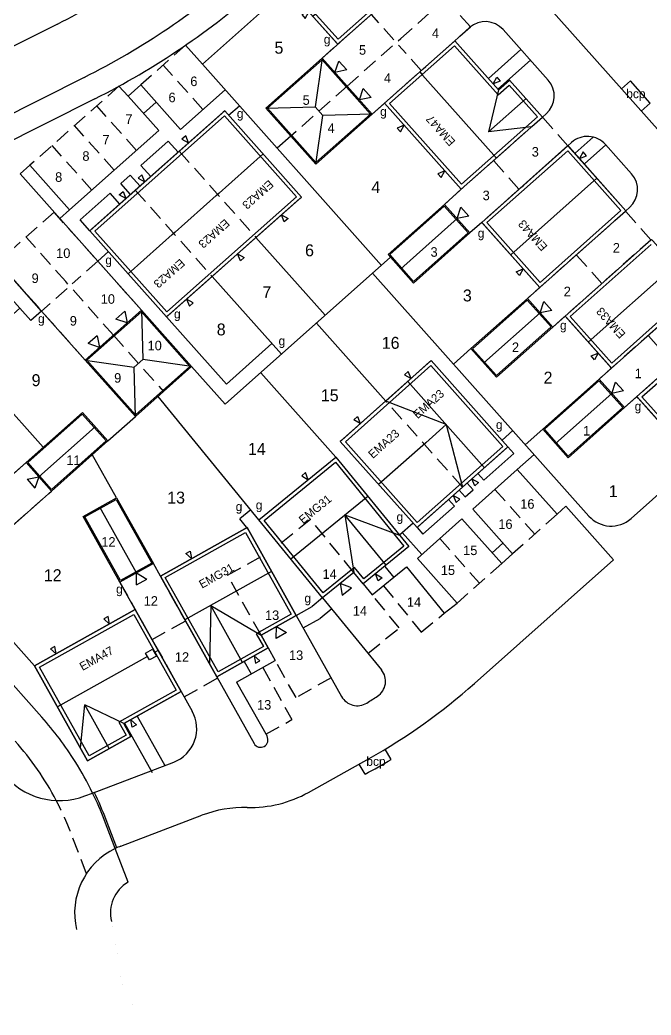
# Model space of a CAD drawing. Header units: millimetres. Extents: x 417385519 to 419804394, y 187233028 to 187812599.
# Drawn here: x 419669468 to 419722311, y 187533276 to 187616652 of the extents above; entities that cross this region are included whole.
import ezdxf
from ezdxf.enums import TextEntityAlignment as Align

# ---------------------------------------------------------------- set-up
doc = ezdxf.new("R2010")
doc.units = ezdxf.units.MM
doc.header["$LTSCALE"] = 100
doc.linetypes.add('DASHED', pattern=[19.05, 12.7, -6.35])
for name, color, linetype in [('0 Porch Detail', 7, 'Continuous'), ('CB-E-CHANNEL', 3, 'Continuous'), ('CB-E-FOOTPATH', 1, 'Continuous'), ('CB-H-CHIMNEY', 1, 'Continuous'), ('CB-H-DOORFRONT', 1, 'Continuous'), ('CB-H-DOORREAR', 4, 'Continuous'), ('CB-H-EXTWALL', 3, 'Continuous'), ('CB-H-EXTWALL2', 7, 'Continuous'), ('CB-H-GARAGE-DOOR', 4, 'Continuous'), ('CB-H-PARTY CENTRE', 1, 'DASHED'), ('CB-H-ROOF', 1, 'Continuous'), ('CB-P-DRIVE', 7, 'Continuous'), ('CB-P-FENCE', 2, 'Continuous'), ('CB-P-FOOTPATH', 1, 'Continuous'), ('CB-P-GATES', 6, 'Continuous'), ('CB-P-HOUSE-REF', 7, 'Continuous'), ('CB-P-PARKING', 1, 'DASHED'), ('CB-P-PARKING-NO', 1, 'Continuous'), ('CB-P-PLOT-NO', 4, 'Continuous'), ('H-House-Outline', 7, 'Continuous')]:
    doc.layers.add(name, color=color, linetype=linetype)
doc.styles.add('CB-P-HOUSE-REF', font='')
doc.styles.add('Cooper Baillie', font='')
doc.styles.get('CB-P-HOUSE-REF').set_extended_font_data('Gill Sans')
doc.styles.get('Cooper Baillie').set_extended_font_data('Gill Sans')

# ---------------------------------------------------------------- blocks, each defined once
blk = doc.blocks.new('*U257')
at = {"layer": 'CB-H-EXTWALL2'}
for p, q in [((0, 7817), (3204, 7817)), ((0, 1500), (0, 7817)), ((3204, 7817), (3204, 1500)), ((3204, 1500), (0, 1500))]:
    blk.add_line(p, q, dxfattribs=at)
at = {"layer": 'CB-H-GARAGE-DOOR'}
for p, q in [((1102, 634), (1602, 1500)), ((1602, 1500), (2102, 634)), ((1102, 634), (2102, 634))]:
    blk.add_line(p, q, dxfattribs=at)
at = {"layer": 'CB-H-ROOF'}
blk.add_line((1602, 1500), (1602, 7817), dxfattribs=at)
at = {"layer": 'CB-P-PARKING'}
for p, q in [((0, 1500), (0, -4500)), ((3204, -4500), (3204, 1500)), ((0, -4000), (3204, -4000)), ((0, -4500), (0, -9500)), ((3204, -4500), (3204, -9500)), ((0, -9500), (3204, -9500))]:
    blk.add_line(p, q, dxfattribs=at)
blk = doc.blocks.new('*U265')
at = {"layer": 'CB-H-EXTWALL2'}
for p, q in [((0, 7817), (6290, 7817)), ((0, 1500), (0, 7817)), ((6290, 7817), (6290, 1500)), ((6290, 1500), (0, 1500))]:
    blk.add_line(p, q, dxfattribs=at)
at = {"layer": 'CB-H-GARAGE-DOOR'}
for p, q in [((1102, 634), (1602, 1500)), ((1602, 1500), (2102, 634)), ((4188, 634), (4688, 1500)), ((4688, 1500), (5187, 634)), ((1102, 634), (2102, 634)), ((4188, 634), (5187, 634))]:
    blk.add_line(p, q, dxfattribs=at)
at = {"layer": 'CB-H-ROOF'}
for p, q in [((0, 7817), (2650, 4658)), ((6290, 7817), (3640, 4658)), ((0, 1500), (2650, 4658)), ((2650, 4658), (3640, 4658)), ((6290, 1500), (3640, 4658))]:
    blk.add_line(p, q, dxfattribs=at)
at = {"layer": 'CB-P-PARKING'}
for p, q in [((3145, 1500), (3145, 7817)), ((0, 1500), (0, -4500)), ((3145, 1500), (3145, -4500)), ((6290, 1500), (6290, -4500)), ((0, -4000), (2852, -4000)), ((3438, -4000), (6290, -4000)), ((0, -4500), (0, -9500)), ((3145, -4500), (3145, -9500)), ((6290, -4500), (6290, -9500)), ((0, -9500), (6290, -9500))]:
    blk.add_line(p, q, dxfattribs=at)
blk = doc.blocks.new('*U195')
at = {"layer": 'CB-H-DOORFRONT', "flags": 128}
blk.add_lwpolyline([(1437, -600), (1021, -600), (1229, 0)], close=True, dxfattribs=at)
at = {"layer": 'CB-H-DOORREAR', "flags": 128}
blk.add_lwpolyline([(3235, 10265), (2820, 10265), (3027, 9665)], close=True, dxfattribs=at)
at = {"layer": 'CB-H-EXTWALL'}
for p, q in [((5095, 9665), (176, 9665)), ((5095, 0), (176, 0))]:
    blk.add_line(p, q, dxfattribs=at)
blk.add_lwpolyline([(5095, 9665), (5271, 9665), (5271, 0), (5095, 0)], dxfattribs=at)
at = {"layer": 'CB-H-PARTY CENTRE'}
blk.add_line((176, 0), (176, 9665), dxfattribs=at)
at = {"layer": 'CB-H-ROOF'}
blk.add_line((0, 4832), (5271, 4832), dxfattribs=at)
at = {"layer": 'CB-P-HOUSE-REF', "style": 'CB-P-HOUSE-REF'}
blk.add_attdef('EMA23', text='', height=700, dxfattribs=at).set_placement((2685, 7098), align=Align.MIDDLE_CENTER)
blk = doc.blocks.new('*U217')
at = {"layer": 'CB-H-DOORFRONT', "flags": 128}
blk.add_lwpolyline([(1437, -600), (1021, -600), (1229, 0)], close=True, dxfattribs=at)
at = {"layer": 'CB-H-DOORREAR', "flags": 128}
blk.add_lwpolyline([(3235, 10265), (2820, 10265), (3027, 9665)], close=True, dxfattribs=at)
at = {"layer": 'CB-H-EXTWALL'}
for p, q in [((5095, 9665), (176, 9665)), ((5095, 0), (176, 0))]:
    blk.add_line(p, q, dxfattribs=at)
blk.add_lwpolyline([(5095, 9665), (5271, 9665), (5271, 0), (5095, 0)], dxfattribs=at)
at = {"layer": 'CB-H-PARTY CENTRE'}
blk.add_line((176, 0), (176, 9665), dxfattribs=at)
at = {"layer": 'CB-H-ROOF'}
blk.add_line((2636, 9665), (2636, 0), dxfattribs=at)
at = {"layer": 'CB-P-HOUSE-REF', "style": 'CB-P-HOUSE-REF'}
blk.add_attdef('EMA23', text='', height=700, dxfattribs=at).set_placement((2685, 7098), align=Align.MIDDLE_CENTER)
blk = doc.blocks.new('*U201')
at = {"layer": 'CB-H-DOORFRONT', "flags": 128}
blk.add_lwpolyline([(4922, -1837), (4506, -1837), (4714, -1237)], close=True, dxfattribs=at)
at = {"layer": 'CB-H-DOORREAR', "flags": 128}
blk.add_lwpolyline([(5534, 9028), (5118, 9028), (5326, 8428)], close=True, dxfattribs=at)
at = {"layer": 'CB-H-EXTWALL'}
blk.add_lwpolyline([(0, 0), (0, 8428), (8315, 8428), (8315, -1237), (3375, -1237), (3375, 0)], close=True, dxfattribs=at)
at = {"layer": 'CB-H-GARAGE-DOOR'}
blk.add_lwpolyline([(1901, 0), (1401, -866), (2401, -866), (1901, 0)], dxfattribs=at)
at = {"layer": 'CB-H-PARTY CENTRE'}
blk.add_lwpolyline([(3375, 0), (3375, 5738), (0, 5738)], dxfattribs=at)
at = {"layer": 'CB-H-ROOF'}
for p, q in [((0, 4214), (8315, 4214)), ((5845, 4214), (3375, 0)), ((5845, -1237), (5845, 4214)), ((5845, 4214), (8315, 0))]:
    blk.add_line(p, q, dxfattribs=at)
at = {"layer": 'CB-P-HOUSE-REF', "style": 'CB-P-HOUSE-REF'}
blk.add_attdef('EMG31', text='', height=700, dxfattribs=at).set_placement((4207, 6153), align=Align.MIDDLE_CENTER)
blk = doc.blocks.new('*U240')
at = {"layer": '0 Porch Detail'}
for points in [[(8248, 5689), (8248, 5989), (7948, 5989), (7948, 5689)], [(8248, 3676), (8248, 3976), (7948, 3976), (7948, 3676)]]:
    blk.add_lwpolyline(points, close=True, dxfattribs=at)
at = {"layer": 'CB-H-DOORFRONT', "flags": 128}
blk.add_lwpolyline([(7903, 5262), (7903, 4847), (7303, 5055)], close=True, dxfattribs=at)
at = {"layer": 'CB-H-DOORREAR', "flags": 128}
blk.add_lwpolyline([(5264, 10265), (4848, 10265), (5056, 9665)], close=True, dxfattribs=at)
at = {"layer": 'CB-H-EXTWALL'}
for points in [[(176, 9665), (0, 9665), (0, 0), (176, 0)], [(176, 0), (7303, 0), (7303, 9665), (176, 9665)]]:
    blk.add_lwpolyline(points, dxfattribs=at)
at = {"layer": 'CB-H-ROOF'}
for p, q in [((3652, 9665), (3652, 1018)), ((6187, 7808, 0), (7303, 9273)), ((7303, 6342), (6187, 7808, 0)), ((6187, 7808, 0), (7303, 7808)), ((3652, 1018), (3652, 352)), ((3652, 352), (3652, 0))]:
    blk.add_line(p, q, dxfattribs=at)
at = {"layer": 'CB-P-HOUSE-REF', "style": 'CB-P-HOUSE-REF'}
blk.add_attdef('EMT41', text='', height=700, dxfattribs=at).set_placement((5452, 4884), align=Align.MIDDLE_CENTER)
blk = doc.blocks.new('*U205')
at = {"layer": 'CB-H-CHIMNEY'}
blk.add_lwpolyline([(8648, 5503), (9312, 5503), (9312, 4838), (8648, 4838)], close=True, dxfattribs=at)
at = {"layer": 'CB-H-DOORFRONT', "flags": 128}
blk.add_lwpolyline([(5031, 638), (4615, 638), (4823, 1238)], close=True, dxfattribs=at)
at = {"layer": 'CB-H-DOORREAR', "flags": 128}
for points in [[(2278, 9703), (1862, 9703), (2070, 9103)], [(7401, 9703), (6986, 9703), (7193, 9103)]]:
    blk.add_lwpolyline(points, close=True, dxfattribs=at)
at = {"layer": 'CB-H-EXTWALL'}
blk.add_lwpolyline([(9665, 1238), (9665, 9103), (0, 9103), (0, 0), (4153, 0), (4153, 1238)], close=True, dxfattribs=at)
at = {"layer": 'CB-H-ROOF'}
for p, q in [((8648, 5170), (0, 5170)), ((9665, 5170), (9312, 5170)), ((0, 1238), (2076, 4204)), ((2076, 0), (2076, 4204)), ((4153, 1238), (2076, 4204))]:
    blk.add_line(p, q, dxfattribs=at)
at = {"layer": 'CB-P-HOUSE-REF', "style": 'CB-P-HOUSE-REF'}
blk.add_attdef('EMA47', text='', height=700, dxfattribs=at).set_placement((4831, 7120), align=Align.MIDDLE_CENTER)
blk = doc.blocks.new('*U200')
at = {"layer": 'CB-H-DOORFRONT', "flags": 128}
blk.add_lwpolyline([(1431, -600), (1015, -600), (1223, 0)], close=True, dxfattribs=at)
at = {"layer": 'CB-H-DOORREAR', "flags": 128}
blk.add_lwpolyline([(4359, 10265), (3943, 10265), (4151, 9665)], close=True, dxfattribs=at)
at = {"layer": 'CB-H-EXTWALL'}
for points in [[(176, 9665), (0, 9665), (0, 0), (176, 0)], [(5658, 9665), (176, 9665)], [(5658, 0), (5834, 0), (5834, 9665), (5658, 9665)], [(176, 0), (5658, 0)]]:
    blk.add_lwpolyline(points, dxfattribs=at)
at = {"layer": 'CB-H-ROOF'}
blk.add_line((2917, 9665), (2917, 0), dxfattribs=at)
at = {"layer": 'CB-P-HOUSE-REF', "style": 'CB-P-HOUSE-REF'}
blk.add_attdef('EMA33', text='', height=700, dxfattribs=at).set_placement((2972, 7192), align=Align.MIDDLE_CENTER)
blk = doc.blocks.new('*U203')
at = {"layer": 'CB-H-DOORFRONT', "flags": 128}
blk.add_lwpolyline([(5031, 638), (4615, 638), (4823, 1238)], close=True, dxfattribs=at)
at = {"layer": 'CB-H-DOORREAR', "flags": 128}
for points in [[(2278, 9703), (1862, 9703), (2070, 9103)], [(7401, 9703), (6986, 9703), (7193, 9103)]]:
    blk.add_lwpolyline(points, close=True, dxfattribs=at)
at = {"layer": 'CB-H-EXTWALL'}
blk.add_lwpolyline([(9665, 1238), (9665, 9103), (0, 9103), (0, 0), (4153, 0), (4153, 1238)], close=True, dxfattribs=at)
at = {"layer": 'CB-H-ROOF'}
for p, q in [((8648, 5170), (0, 5170)), ((9312, 5170), (8648, 5170)), ((9665, 5170), (9312, 5170)), ((0, 1238), (2076, 4204)), ((2076, 0), (2076, 4204)), ((4153, 1238), (2076, 4204))]:
    blk.add_line(p, q, dxfattribs=at)
at = {"layer": 'CB-P-HOUSE-REF', "style": 'CB-P-HOUSE-REF'}
blk.add_attdef('EMA47', text='', height=700, dxfattribs=at).set_placement((4831, 7120), align=Align.MIDDLE_CENTER)
blk = doc.blocks.new('*U251')
at = {"layer": '0 Porch Detail'}
for p, q in [((645, 6219, 0), (945, 6219)), ((645, 5919, 0), (945, 5919)), ((645, 4206, 0), (945, 4206)), ((645, 3906, 0), (945, 3906))]:
    blk.add_line(p, q, dxfattribs=at)
for points in [[(645, 5919), (645, 6219)], [(945, 5919), (945, 6219)], [(645, 3906), (645, 4206)], [(945, 3906), (945, 4206)]]:
    blk.add_lwpolyline(points, dxfattribs=at)
at = {"layer": 'CB-H-CHIMNEY'}
blk.add_lwpolyline([(-3478, 1018), (-2812, 1018), (-2812, 352), (-3478, 352)], close=True, dxfattribs=at)
at = {"layer": 'CB-H-DOORFRONT', "flags": 128}
blk.add_lwpolyline([(600, 5044), (600, 4628), (0, 4836)], close=True, dxfattribs=at)
at = {"layer": 'CB-H-DOORREAR', "flags": 128}
blk.add_lwpolyline([(-2431, 10265), (-2847, 10265), (-2639, 9665)], close=True, dxfattribs=at)
at = {"layer": 'CB-H-EXTWALL'}
for points in [[(-6114, 9665), (-6290, 9665), (-6290, 0), (-6114, 0)], [(-6114, 0), (0, 0), (0, 9665), (-6114, 9665)]]:
    blk.add_lwpolyline(points, dxfattribs=at)
at = {"layer": 'CB-H-ROOF'}
for p, q in [((-3145, 9665), (-3145, 1018)), ((-1131, 7595, 0), (0, 8911)), ((0, 6279), (-1131, 7595, 0)), ((0, 7595, 0), (-1131, 7595, 0)), ((-3145, 352), (-3145, 0))]:
    blk.add_line(p, q, dxfattribs=at)
at = {"layer": 'CB-P-HOUSE-REF', "style": 'CB-P-HOUSE-REF'}
blk.add_attdef('EMT31', text='', height=700, dxfattribs=at).set_placement((-1572, 4853), align=Align.MIDDLE_CENTER)
blk = doc.blocks.new('*U202')
at = {"layer": 'CB-H-DOORFRONT', "flags": 128}
blk.add_lwpolyline([(1656, -600), (1241, -600), (1448, 0)], close=True, dxfattribs=at)
at = {"layer": 'CB-H-DOORREAR', "flags": 128}
blk.add_lwpolyline([(5435, 10265), (5019, 10265), (5227, 9665)], close=True, dxfattribs=at)
at = {"layer": 'CB-H-EXTWALL'}
for points in [[(176, 9665), (0, 9665), (0, 0), (176, 0)], [(176, 0), (7303, 0), (7303, 9665), (176, 9665)]]:
    blk.add_lwpolyline(points, dxfattribs=at)
at = {"layer": 'CB-H-ROOF'}
blk.add_line((3652, 9665), (3652, 0), dxfattribs=at)
at = {"layer": 'CB-P-HOUSE-REF', "style": 'CB-P-HOUSE-REF'}
blk.add_attdef('EMA43', text='', height=700, dxfattribs=at).set_placement((3659, 7205), align=Align.MIDDLE_CENTER)
blk = doc.blocks.new('*U196')
at = {"layer": 'CB-H-DOORFRONT', "flags": 128}
blk.add_lwpolyline([(1437, -600), (1021, -600), (1229, 0)], close=True, dxfattribs=at)
at = {"layer": 'CB-H-DOORREAR', "flags": 128}
blk.add_lwpolyline([(3235, 10265), (2820, 10265), (3027, 9665)], close=True, dxfattribs=at)
at = {"layer": 'CB-H-EXTWALL'}
for p, q in [((5095, 9665), (176, 9665)), ((5095, 0), (176, 0))]:
    blk.add_line(p, q, dxfattribs=at)
at = {"layer": 'CB-H-PARTY CENTRE'}
for p, q in [((176, 0), (176, 9665)), ((5095, 0), (5095, 9665))]:
    blk.add_line(p, q, dxfattribs=at)
at = {"layer": 'CB-H-ROOF'}
blk.add_line((0, 4832), (5271, 4832), dxfattribs=at)
at = {"layer": 'CB-P-HOUSE-REF', "style": 'CB-P-HOUSE-REF'}
blk.add_attdef('EMA23', text='', height=700, dxfattribs=at).set_placement((2685, 7098), align=Align.MIDDLE_CENTER)
blk = doc.blocks.new('*U250')
at = {"layer": 'CB-H-DOORFRONT', "flags": 128}
blk.add_lwpolyline([(600, 5044), (600, 4628), (0, 4836)], close=True, dxfattribs=at)
at = {"layer": 'CB-H-DOORREAR', "flags": 128}
blk.add_lwpolyline([(-2431, 10265), (-2847, 10265), (-2639, 9665)], close=True, dxfattribs=at)
at = {"layer": 'CB-H-EXTWALL'}
for points in [[(-6114, 9665), (-6290, 9665), (-6290, 0), (-6114, 0)], [(-6114, 0), (0, 0), (0, 9665), (-6114, 9665)]]:
    blk.add_lwpolyline(points, dxfattribs=at)
at = {"layer": 'CB-H-ROOF'}
for p, q in [((-3145, 9665), (-3145, 1018)), ((-3145, 1018), (-3145, 352)), ((-3145, 352), (-3145, 0))]:
    blk.add_line(p, q, dxfattribs=at)
at = {"layer": 'CB-P-HOUSE-REF', "style": 'CB-P-HOUSE-REF'}
blk.add_attdef('EMT31', text='', height=700, dxfattribs=at).set_placement((-1572, 4853), align=Align.MIDDLE_CENTER)

msp = doc.modelspace()

# ---------------------------------------------------------------- linework, layer by layer
at = {"layer": 'CB-E-CHANNEL'}
for p, q in [((419672606.1, 187616301.77), (419662604.14, 187611278.06)), ((419674850.29, 187611833.7), (419660380.26, 187604565.81)), ((419674915.3, 187551636.96), (419675555.66, 187551880.87))]:
    msp.add_line(p, q, dxfattribs=at)
at = {"layer": 'CB-E-CHANNEL', "flags": 128}
msp.add_lwpolyline([(419677446.41, 187547231.05), (419676550.02, 187549584.4, 0.02235321), (419675555.73, 187551880.69)], format="xyb", dxfattribs=at)
at = {"layer": 'CB-E-CHANNEL'}
for centre, radius, start, end in [((419646797.97, 187667684.55), 62500, 296.6690972, 311.6612148), ((419646797.97, 187667684.55), 57500, 296.6690972, 303.9864095), ((419672779.61, 187557243.99), 6000, 218.2038364, 290.8515752), ((419680047.31, 187541820.78), 6000, 115.6776379, 193.3629894)]:
    msp.add_arc(centre, radius, start, end, dxfattribs=at)
at = {"layer": 'CB-E-FOOTPATH'}
for p, q in [((419675747.96, 187610046.48), (419661277.93, 187602778.58)), ((419671302.37, 187558230.11), (419648224.62, 187584167.34)), ((419678522.97, 187544404.65), (419677446.41, 187547231.05))]:
    msp.add_line(p, q, dxfattribs=at)
at = {"layer": 'CB-E-FOOTPATH', "const_width": 1}
for points in [[(419677128.39, 187541128.02, -0.03632083), (419677725.99, 187537440.01)], [(419677726.88, 187537429.25, 0.16756521), (419679528.24, 187533276.6, 0.16756521)]]:
    msp.add_lwpolyline(points, format="xyb", dxfattribs=at)
at = {"layer": 'CB-E-FOOTPATH'}
for centre, radius, start, end in [((419646797.97, 187667684.55), 64500, 296.6690972, 311.6612148), ((419650383.87, 187539617.85), 28000, 32.179764, 41.6612148), ((419650383.87, 187539617.85), 25000, 27.7285221, 41.6612148), ((419650383.87, 187539617.85), 28000, 25.9737005, 32.179764), ((419680047.31, 187541820.78), 3000, 120.5383725, 193.3629894)]:
    msp.add_arc(centre, radius, start, end, dxfattribs=at)
at = {"layer": 'CB-H-ROOF'}
for p, q in [((419705146.98, 187582748.94), (419700097.32, 187584724.44)), ((419703441.94, 187581230.55), (419705146.98, 187582748.94)), ((419705146.98, 187582748.94), (419706521.89, 187577503.83))]:
    msp.add_line(p, q, dxfattribs=at)
at = {"layer": 'CB-P-DRIVE'}
for p, q in [((419725613.07, 187604379.67), (419713455.01, 187618044.19)), ((419705875.57, 187614907.57), (419707106.4, 187616002.71)), ((419713695.7, 187611605.72), (419709930.02, 187615837.98)), ((419684740.92, 187612941.64), (419683323.89, 187614534.25)), ((419678528.52, 187610267.55), (419679588.45, 187611210.63)), ((419682912.07, 187607475.19), (419679588.45, 187611210.63)), ((419681095.68, 187607382.3), (419678528.52, 187610267.55)), ((419686647.52, 187610798.81), (419682912.07, 187607475.19)), ((419713224.67, 187608509.54), (419713531.01, 187608782.13)), ((419681095.68, 187607382.3), (419673624.79, 187600735.06)), ((419715354.45, 187606115.9), (419715660.74, 187606388.43)), ((419720679.62, 187603756.44), (419718484.37, 187606223.7)), ((419670301.17, 187604470.5), (419669486.84, 187603745.95)), ((419673624.79, 187600735.06), (419670301.17, 187604470.5)), ((419675986.05, 187596441.46), (419669486.84, 187603745.95)), ((419671286.86, 187592260.34), (419661727.36, 187603004.32)), ((419720208.6, 187600660.29), (419720514.89, 187600932.81)), ((419711111.33, 187578977.17), (419707375.89, 187575653.55)), ((419711111.33, 187578977.17), (419714434.96, 187575241.73)), ((419714434.96, 187575241.73), (419715182.04, 187575906.46)), ((419715182.04, 187575906.46), (419719170.39, 187571423.93)), ((419707375.89, 187575653.55), (419710699.51, 187571918.11)), ((419706479.38, 187574855.88), (419702743.94, 187571532.26)), ((419706479.38, 187574855.88), (419709803.01, 187571120.44)), ((419710699.51, 187571918.11), (419709803.01, 187571120.44)), ((419702743.94, 187571532.26), (419706067.57, 187567796.81)), ((419719170.39, 187571423.93), (419707516.38, 187561054.72)), ((419698971.16, 187568478.13), (419701837.06, 187570818.35)), ((419701837.06, 187570818.35), (419704999.52, 187566945.52)), ((419698212.17, 187569407.61), (419698971.16, 187568478.13)), ((419694815.3, 187568231.48), (419699742.15, 187562197.92)), ((419704999.52, 187566945.52), (419706067.57, 187567796.81)), ((419692598.53, 187566762.13), (419696403.55, 187559963.38)), ((419690257.77, 187564033.96), (419690843.83, 187562986.81)), ((419687615.09, 187561179.8), (419690843.83, 187562986.81)), ((419685946.97, 187561621.36), (419689076.14, 187556030.22)), ((419687615.09, 187561179.8), (419690158.2, 187556635.81)), ((419682966.86, 187560385.75), (419683891.23, 187558734.11)), ((419675555.66, 187551880.87), (419682341.19, 187554465.44)), ((419693627.06, 187551938.92), (419698699.18, 187554777.61)), ((419677911.62, 187547427.82), (419684706.57, 187550015.98))]:
    msp.add_line(p, q, dxfattribs=at)
for centre, radius, start, end in [((419708435.85, 187614508.53), 2000, 41.6612148, 131.6612148), ((419712201.52, 187610276.27), 2000, 311.6627666, 41.6612148), ((419716990.19, 187604894.25), 2000, 41.6612148, 131.6612149), ((419719185.44, 187602426.99), 2000, 311.6612148, 41.6612148), ((419698580.3, 187561249.18), 1500, 303.1820343, 39.2342046), ((419674280.14, 187598409.14), 50000, 299.2342046, 311.6612148), ((419697712.49, 187560695.95), 1500, 209.2342046, 301.8539399), ((419674280.14, 187598409.14), 45900, 301.8539399, 303.1820343), ((419681273.34, 187557268.96), 3000, 290.8515752, 29.2345005), ((419689617.17, 187556333.02), 620, 209.2342046, 29.2342046), ((419688743.25, 187560665.23), 10000, 268.6327961, 299.2342046), ((419688266.05, 187540670.92), 10000, 88.6327961, 110.8515752), ((419680047.31, 187541820.78), 6000, 110.8515752, 115.6776379)]:
    msp.add_arc(centre, radius, start, end, dxfattribs=at)
at = {"layer": 'CB-P-FENCE'}
for p, q in [((419691897.09, 187619308.88), (419684740.92, 187612941.64)), ((419696229.5, 187614744.3), (419694782.01, 187613456.39)), ((419684740.92, 187612941.64), (419699736.23, 187596088.33)), ((419686944.57, 187608659.7), (419687841.07, 187609457.37)), ((419699999.72, 187609679.51), (419698963.13, 187608757.21)), ((419692153.22, 187606907.73), (419691012.6, 187605892.87)), ((419706424.28, 187602458.9), (419705006.68, 187601197.59)), ((419708133.86, 187599691.36), (419707136.46, 187598803.92)), ((419689230.35, 187598425.86), (419695033.31, 187591903.88)), ((419676882.55, 187597239.12), (419675986.05, 187596441.46)), ((419700495.83, 187596764.19), (419686655.64, 187584449.83)), ((419675986.05, 187596441.46), (419679642.03, 187592332.47)), ((419685555.61, 187595156.24), (419691358.57, 187588634.27)), ((419698997.29, 187595430.86), (419717102.46, 187575082.35)), ((419712988.04, 187594235.77), (419711951.46, 187593313.47)), ((419669468.38, 187592498.88), (419670390.35, 187591462.67)), ((419671286.86, 187592260.34), (419670390.35, 187591462.67)), ((419674942.85, 187588151.35), (419671286.86, 187592260.34)), ((419681749.2, 187591769.47), (419686754.48, 187586144)), ((419715117.76, 187591842.04), (419714081.17, 187590919.74)), ((419700097.32, 187584724.44), (419694294.37, 187591246.41)), ((419690560.9, 187589530.78), (419686754.48, 187586144)), ((419707232.04, 187589114.34), (419705772.72, 187587815.91)), ((419664769.2, 187588317.76), (419671416.44, 187580846.88)), ((419683841.1, 187587613.11), (419686655.64, 187584449.83)), ((419695925.5, 187580018.31), (419689628.8, 187587095.21)), ((419718995.59, 187587483.72), (419717959.01, 187586561.41)), ((419689484.97, 187574759.14), (419681030.67, 187585112.52)), ((419721124.26, 187585089.05), (419720088.79, 187584167.74)), ((419676828.93, 187581374.01), (419679141.91, 187583431.99)), ((419709829.76, 187581450.92), (419710726.27, 187582248.59)), ((419713239.65, 187582362.34), (419711780.34, 187581063.91)), ((419677555.37, 187576615.34), (419675523.86, 187580245.22)), ((419661761.82, 187572256.64), (419669979.79, 187579568.61)), ((419725978.41, 187579633.44), (419720631.99, 187574876.44)), ((419664044.8, 187569999.28), (419672109.57, 187577174.94)), ((419688797.14, 187575601.48), (419687867.66, 187574842.49)), ((419688539.86, 187574019.29), (419687867.66, 187574842.49)), ((419702381.59, 187574492.31), (419701255.82, 187573490.65)), ((419681226.77, 187570055.34), (419680640.47, 187571102.93)), ((419670691.72, 187562528.76), (419664044.8, 187569999.28)), ((419679125.74, 187567248.98), (419677844.57, 187569538.16)), ((419694815.3, 187568231.48), (419693925.09, 187567504.56)), ((419692598.53, 187566762.13), (419693925.09, 187567504.56))]:
    msp.add_line(p, q, dxfattribs=at)
msp.add_arc((419718970.18, 187576744.16), 2500, 221.6612149, 311.6612148, dxfattribs=at)
at = {"layer": 'CB-P-FOOTPATH'}
for p, q in [((419708693.8, 187611737.04), (419711412.86, 187614169.06)), ((419709493.8, 187610842.62), (419712212.86, 187613274.64)), ((419678528.52, 187610267.55), (419677744.9, 187611093.59)), ((419719828.45, 187610881.05), (419720575.54, 187611545.77)), ((419722237.35, 187609678.05), (419720575.54, 187611545.77)), ((419679812.1, 187608824.93), (419680872.03, 187609768.01)), ((419721490.26, 187609013.33), (419722237.35, 187609678.05)), ((419715945.6, 187605490.08), (419717460.68, 187606838.12)), ((419681893.35, 187606485.8), (419679602.4, 187604447.42)), ((419682713.34, 187605564.21), (419681893.35, 187606485.8)), ((419716743.27, 187604593.57), (419718524.58, 187606178.5)), ((419680422.39, 187603525.83), (419679602.4, 187604447.42)), ((419678705.9, 187603649.75), (419677916.22, 187602947.14)), ((419679525.88, 187602728.16), (419678705.9, 187603649.75)), ((419678736.21, 187602025.55), (419677916.22, 187602947.14)), ((419677019.72, 187602149.47), (419674504.64, 187599911.67)), ((419677839.71, 187601227.88), (419677019.72, 187602149.47)), ((419673624.79, 187600735.06), (419672810.47, 187600010.51)), ((419675324.63, 187598990.08), (419674504.64, 187599911.67)), ((419710328.3, 187580890.6), (419710826.85, 187580330.29)), ((419708308.97, 187578090), (419710826.85, 187580330.29)), ((419711111.33, 187578977.17), (419712521.02, 187580231.45)), ((419707810.43, 187578650.32), (419708308.97, 187578090)), ((419706913.92, 187577852.65), (419707412.47, 187577292.33)), ((419706251.26, 187577263.03), (419706749.8, 187576702.72)), ((419706749.8, 187576702.72), (419707412.47, 187577292.33)), ((419705853.29, 187575905.05), (419703214.02, 187573556.74)), ((419705354.75, 187576465.36), (419705853.29, 187575905.05)), ((419701485.09, 187573694.64), (419703115.18, 187571862.57)), ((419702715.47, 187574117.06), (419703214.02, 187573556.74)), ((419709005.34, 187572016.94), (419709901.84, 187572814.61)), ((419700009.8, 187570867.86), (419700765.04, 187569942.97)), ((419695574.29, 187567302), (419694602.76, 187566508.68)), ((419693184.58, 187565714.97), (419694602.76, 187566508.68)), ((419688236.78, 187562902.88), (419688822.84, 187561855.73)), ((419678233.86, 187557736.86), (419680551.12, 187553596.41)), ((419679281.02, 187558322.92), (419681598.28, 187554182.47)), ((419700561.16, 187554702.07), (419700045.85, 187555559.07)), ((419698387.06, 187553466.33), (419697883.74, 187554303.39))]:
    msp.add_line(p, q, dxfattribs=at)
at = {"layer": 'CB-P-FOOTPATH', "flags": 128}
msp.add_lwpolyline([(419677586.58, 187547284.44), (419676690.2, 187549637.8, 0.02235321), (419675690.58, 187551946.38, 0.02235321)], format="xyb", dxfattribs=at)
at = {"layer": 'CB-P-FOOTPATH'}
msp.add_arc((419674280.14, 187598409.14), 51000, 298.208711, 301.0184537, dxfattribs=at)
at = {"layer": 'CB-P-PARKING'}
for p, q in [((419683323.89, 187614534.25), (419679588.45, 187611210.63)), ((419684779.79, 187609137), (419681456.17, 187612872.44)), ((419677772.05, 187611117.75), (419670301.17, 187604470.5)), ((419679227.96, 187605720.49), (419675904.33, 187609455.93)), ((419677360.24, 187604058.68), (419674036.61, 187607794.12)), ((419675492.52, 187602396.87), (419672168.89, 187606132.31)), ((419709243.61, 187577315.36), (419712567.23, 187573579.92)), ((419714434.96, 187575241.73), (419710699.51, 187571918.11)), ((419704611.66, 187573194.07), (419707935.29, 187569458.63)), ((419709803.01, 187571120.44), (419706067.57, 187567796.81)), ((419699900.64, 187569237.12), (419703063.1, 187565364.29)), ((419701224.41, 187565718.74), (419698971.16, 187568478.13)), ((419703063.1, 187565364.29), (419704999.52, 187566945.52)), ((419698610.25, 187563584.08), (419701224.41, 187565718.74)), ((419692583.68, 187559878.06), (419690843.83, 187562986.81)), ((419689796.67, 187562400.75), (419692238.57, 187558037.6)), ((419695528.81, 187561526.34), (419692583.68, 187559878.06)), ((419690057, 187556816.64), (419692238.57, 187558037.6))]:
    msp.add_line(p, q, dxfattribs=at)
at = {"layer": 'CB-P-PARKING', "flags": 128}
msp.add_lwpolyline([(419675038.62, 187545124.26), (419673746.51, 187548516.56, 0.03001535), (419672512.92, 187551249.92)], format="xyb", dxfattribs=at)
at = {"layer": 'H-House-Outline'}
for p, q in [((419703298.82, 187621034.26), (419696078.21, 187614609.69)), ((419702875.28, 187621058.97), (419696102.92, 187615033.24)), ((419696078.21, 187614609.69), (419691897.09, 187619308.88)), ((419696102.92, 187615033.24), (419692320.64, 187619284.17)), ((419699999.72, 187609679.51), (419705875.19, 187614907.24)), ((419700423.26, 187609654.81), (419705850.49, 187614483.7)), ((419705850.49, 187614483.7), (419709514.66, 187610365.51)), ((419705875.19, 187614907.24), (419709539.33, 187610789.1)), ((419690062.66, 187609257.33), (419694782.01, 187613456.39)), ((419694782.01, 187613456.39), (419698963.13, 187608757.21)), ((419690203.84, 187609249.09), (419694773.78, 187613315.21)), ((419694773.78, 187613315.21), (419698821.95, 187608765.44)), ((419709514.66, 187610365.51), (419710439.39, 187611188.62)), ((419709539.33, 187610789.1), (419710464.06, 187611612.21)), ((419710439.39, 187611188.62), (419712801.11, 187608534.27)), ((419710464.06, 187611612.21), (419713224.66, 187608509.56)), ((419694243.78, 187604558.14), (419690062.66, 187609257.33)), ((419694252.01, 187604699.32), (419690203.84, 187609249.09)), ((419706424.28, 187602458.9), (419699999.72, 187609679.51)), ((419706448.99, 187602882.45), (419700423.26, 187609654.81)), ((419675324.63, 187598990.08), (419686612.2, 187609033.24)), ((419675748.18, 187598965.37), (419686587.49, 187608609.7)), ((419686587.49, 187608609.7), (419692613.22, 187601837.34)), ((419686612.2, 187609033.24), (419693036.77, 187601812.63)), ((419698963.13, 187608757.21), (419694243.78, 187604558.14)), ((419698821.95, 187608765.44), (419694252.01, 187604699.32)), ((419713224.66, 187608509.56), (419706424.28, 187602458.9)), ((419712801.11, 187608534.27), (419706448.99, 187602882.45)), ((419708133.89, 187599691.38), (419715354.43, 187606115.89)), ((419715354.43, 187606115.89), (419720208.6, 187600660.29)), ((419708557.44, 187599666.67), (419715329.73, 187605692.35)), ((419715329.73, 187605692.35), (419719785.06, 187600685)), ((419693036.77, 187601812.63), (419681749.2, 187591769.47)), ((419692613.22, 187601837.34), (419681773.91, 187592193.01)), ((419700287.33, 187596998.52), (419705006.68, 187601197.59)), ((419700428.51, 187596990.29), (419704998.45, 187601056.41)), ((419704998.45, 187601056.41), (419706995.28, 187598812.15)), ((419705006.68, 187601197.59), (419707136.46, 187598803.92)), ((419720208.6, 187600660.29), (419712988.04, 187594235.77)), ((419719785.06, 187600685), (419713012.75, 187594659.32)), ((419712988.04, 187594235.77), (419708133.89, 187599691.38)), ((419713012.75, 187594659.32), (419708557.44, 187599666.67)), ((419681749.2, 187591769.47), (419675324.63, 187598990.08)), ((419681773.91, 187592193.01), (419675748.18, 187598965.37)), ((419707136.46, 187598803.92), (419702417.11, 187594604.85)), ((419706995.28, 187598812.15), (419702425.34, 187594746.03)), ((419715117.76, 187591842.04), (419722338.37, 187598266.61)), ((419715541.3, 187591817.33), (419722313.66, 187597843.07)), ((419702417.11, 187594604.85), (419700287.33, 187596998.52)), ((419702425.34, 187594746.03), (419700428.51, 187596990.29)), ((419726216.2, 187593908.28), (419718995.59, 187587483.72)), ((419725792.66, 187593932.99), (419719020.3, 187587907.26)), ((419707232.1, 187589114.4), (419711951.46, 187593313.47)), ((419707373.28, 187589106.16), (419711943.22, 187593172.28)), ((419711943.22, 187593172.28), (419713940.06, 187590928.03)), ((419711951.46, 187593313.47), (419714081.24, 187590919.79)), ((419674942.85, 187588151.35), (419679642.03, 187592332.47)), ((419675084.03, 187588143.11), (419679633.8, 187592191.29)), ((419679633.8, 187592191.29), (419683699.92, 187587621.35)), ((419679642.03, 187592332.47), (419683841.1, 187587613.11)), ((419718995.59, 187587483.72), (419715117.76, 187591842.04)), ((419719020.3, 187587907.26), (419715541.3, 187591817.33)), ((419714081.24, 187590919.79), (419709361.88, 187586720.73)), ((419713940.06, 187590928.03), (419709370.12, 187586861.91)), ((419721124.26, 187585089.05), (419728344.87, 187591513.62)), ((419721547.8, 187585064.34), (419728320.16, 187591090.07)), ((419709361.88, 187586720.73), (419707232.1, 187589114.4)), ((419709370.12, 187586861.91), (419707373.28, 187589106.16)), ((419679141.91, 187583431.99), (419674942.85, 187588151.35)), ((419679150.15, 187583573.17), (419675084.03, 187588143.11)), ((419683841.1, 187587613.11), (419679141.91, 187583431.99)), ((419683699.92, 187587621.35), (419679150.15, 187583573.17)), ((419696290.91, 187581337.67), (419703903.74, 187588111.21)), ((419696714.45, 187581312.96), (419703879.03, 187587687.67)), ((419703879.03, 187587687.67), (419709904.76, 187580915.31)), ((419703903.74, 187588111.21), (419710328.3, 187580890.6)), ((419713239.65, 187582362.34), (419717959.01, 187586561.41)), ((419713380.83, 187582354.11), (419717950.77, 187586420.23)), ((419717950.77, 187586420.23), (419719947.61, 187584175.97)), ((419717959.01, 187586561.41), (419720088.79, 187584167.74)), ((419725978.41, 187579633.44), (419721124.26, 187585089.05)), ((419726003.13, 187580056.97), (419721547.8, 187585064.34)), ((419669979.79, 187579568.61), (419674699.15, 187583767.68)), ((419670120.97, 187579560.37), (419674690.91, 187583626.5)), ((419674690.91, 187583626.5), (419676687.75, 187581382.24)), ((419674699.15, 187583767.68), (419676828.93, 187581374.01)), ((419720088.79, 187584167.74), (419715369.43, 187579968.67)), ((419719947.61, 187584175.97), (419715377.67, 187580109.85)), ((419715369.43, 187579968.67), (419713239.65, 187582362.34)), ((419715377.67, 187580109.85), (419713380.83, 187582354.11)), ((419676828.93, 187581374.01), (419672109.57, 187577174.94)), ((419676687.75, 187581382.24), (419672117.81, 187577316.12)), ((419702715.47, 187574117.06), (419696290.91, 187581337.67)), ((419702740.18, 187574540.6), (419696714.45, 187581312.96)), ((419710328.3, 187580890.6), (419702715.47, 187574117.06)), ((419709904.76, 187580915.31), (419702740.18, 187574540.6)), ((419672109.57, 187577174.94), (419669979.79, 187579568.61)), ((419672117.81, 187577316.12), (419670120.97, 187579560.37)), ((419689484.66, 187574759.53), (419695925.5, 187580018.31)), ((419689906.79, 187574716.89), (419695882.86, 187579596.21)), ((419695882.86, 187579596.21), (419701616.1, 187572575.1)), ((419695925.5, 187580018.31), (419702038.2, 187572532.5)), ((419674759.46, 187575050.57), (419677555.37, 187576615.34)), ((419674895.57, 187575012.14), (419677516.95, 187576479.24)), ((419677516.95, 187576479.24), (419680504.37, 187571141.36)), ((419677555.37, 187576615.34), (419680640.47, 187571102.93)), ((419677844.57, 187569538.16), (419674759.46, 187575050.57)), ((419677882.99, 187569674.26), (419674895.57, 187575012.14)), ((419694815.3, 187568231.48), (419689484.66, 187574759.53)), ((419694857.92, 187568653.6), (419689906.79, 187574716.89)), ((419681226.77, 187570055.34), (419688482.45, 187574116.66)), ((419681635.07, 187569940.08), (419688367.19, 187573708.34)), ((419688367.19, 187573708.34), (419692190.22, 187566877.4)), ((419688482.45, 187574116.66), (419692598.53, 187566762.13)), ((419702038.2, 187572532.5), (419698212.17, 187569407.61)), ((419701616.1, 187572575.1), (419698254.77, 187569829.75)), ((419680640.47, 187571102.93), (419677844.57, 187569538.16)), ((419680504.37, 187571141.36), (419677882.99, 187569674.26)), ((419685946.97, 187561621.36), (419681226.77, 187570055.34)), ((419697429.46, 187570366.14), (419694815.3, 187568231.48)), ((419697472.09, 187570788.26), (419694857.92, 187568653.6)), ((419698212.17, 187569407.61), (419697429.46, 187570366.14)), ((419698254.77, 187569829.75), (419697472.09, 187570788.26)), ((419686062.23, 187562029.69), (419681635.07, 187569940.08)), ((419670691.72, 187562528.76), (419679125.74, 187567248.98)), ((419671100.02, 187562413.49), (419679010.46, 187566840.68)), ((419679010.46, 187566840.68), (419682558.56, 187560501.03)), ((419679125.74, 187567248.98), (419682966.86, 187560385.75)), ((419692190.22, 187566877.4), (419689245.1, 187565229.12)), ((419692598.53, 187566762.13), (419689653.4, 187565113.84)), ((419689245.1, 187565229.12), (419689849.24, 187564149.65)), ((419689653.4, 187565113.84), (419690257.53, 187564034.4)), ((419690257.53, 187564034.4), (419685946.97, 187561621.36)), ((419689849.24, 187564149.65), (419686062.23, 187562029.69)), ((419675137.45, 187554585.21), (419670691.72, 187562528.76)), ((419675252.72, 187554993.51), (419671100.02, 187562413.49)), ((419682558.56, 187560501.03), (419677748.57, 187557809.04)), ((419682966.86, 187560385.75), (419678156.87, 187557693.77)), ((419677748.57, 187557809.04), (419678353.18, 187556728.73)), ((419678156.87, 187557693.77), (419678761.48, 187556613.45)), ((419678353.18, 187556728.73), (419675252.72, 187554993.51)), ((419678761.48, 187556613.45), (419675137.45, 187554585.21))]:
    msp.add_line(p, q, dxfattribs=at)

# ---------------------------------------------------------------- block references
for name, p, rotation, values in [('*U251', (419699117.7, 187625733.44), 131.6612148435183, {'EMT31': 'EMT31'}), ('*U203', (419713224.66, 187608509.55), 131.6612148428328, {'EMA47': 'EMA47'}), ('*U195', (419679262.72, 187602494.01), 221.661214843515, {'EMA23': 'EMA23'}), ('*U217', (419706390.21, 187577386.67), 41.66121484280088, {'EMA23': 'EMA23'}), ('*U201', (419694815.3, 187568231.48), 39.23420456653315, {'EMG31': 'EMG31'}), ('*U205', (419675137.45, 187554585.21), 29.23420456703679, {'EMA47': 'EMA47'})]:
    msp.add_blockref(name, p, dxfattribs=dict(rotation=rotation)).add_auto_attribs(values)
for name, p, rotation in [('*U265', (419700083.77, 187609754.3), 131.6612148434011), ('*U257', (419708257.1, 187599801), 131.6612148435183), ('*U265', (419678644.94, 187593453.1), 221.661214843401), ('*U257', (419715201.87, 187591916.88), 131.6612148435183), ('*U257', (419721209.42, 187585164.83), 131.6612148435183), ('*U257', (419668859.16, 187578571.52), 311.6612148373949), ('*U257', (419678577.14, 187568229.21), 29.23420456703679)]:
    msp.add_blockref(name, p, dxfattribs=dict(rotation=rotation))
ref = msp.add_blockref('*U195', (419682674.11, 187605529.31), dxfattribs=dict(xscale=-1, rotation=221.6612148641235))
ref.add_attrib('EMA23', 'EMA23', dxfattribs={"layer": 'CB-P-HOUSE-REF', "height": 700, "rotation": 221.6612172, "style": 'CB-P-HOUSE-REF'}).set_placement((419689398.25, 187602010.98), align=Align.MIDDLE_CENTER)
ref = msp.add_blockref('*U196', (419678999.37, 187602259.69), dxfattribs=dict(xscale=-1, rotation=221.6612148774931))
ref.add_attrib('EMA23', 'EMA23', dxfattribs={"layer": 'CB-P-HOUSE-REF', "height": 700, "rotation": 221.6612172, "style": 'CB-P-HOUSE-REF'}).set_placement((419685723.51, 187598741.37), align=Align.MIDDLE_CENTER)
ref = msp.add_blockref('*U202', (419715354.17, 187606116.32), dxfattribs=dict(xscale=-1, rotation=131.6612148377825))
ref.add_attrib('EMA43', 'EMA43', dxfattribs={"layer": 'CB-P-HOUSE-REF', "height": 700, "rotation": 131.6612159, "style": 'CB-P-HOUSE-REF'}).set_placement((419712403.23, 187598593.33), align=Align.MIDDLE_CENTER)
ref = msp.add_blockref('*U250', (419663043.82, 187599719.49), dxfattribs=dict(xscale=-1, rotation=221.6612148773627))
ref.add_attrib('EMT31', 'EMT31', dxfattribs={"layer": 'CB-P-HOUSE-REF', "height": 700, "rotation": 221.6612172, "style": 'CB-P-HOUSE-REF'}).set_placement((419665095.1, 187595048.64), align=Align.MIDDLE_CENTER)
ref = msp.add_blockref('*U200', (419722338.37, 187598266.61), dxfattribs=dict(xscale=-1, rotation=131.6612148436867))
ref.add_attrib('EMA33', 'EMA33', dxfattribs={"layer": 'CB-P-HOUSE-REF', "height": 700, "rotation": 131.6612159, "style": 'CB-P-HOUSE-REF'}).set_placement((419718940.68, 187591265.91), align=Align.MIDDLE_CENTER)
ref = msp.add_blockref('*U240', (419728344.87, 187591513.62), dxfattribs=dict(xscale=-1, rotation=131.6612148419626))
ref.add_attrib('EMT41', 'EMT41', dxfattribs={"layer": 'CB-P-HOUSE-REF', "height": 700, "rotation": 131.6612159, "style": 'CB-P-HOUSE-REF'}).set_placement((419728319.77, 187584194.18), align=Align.MIDDLE_CENTER)
ref = msp.add_blockref('*U195', (419706653.56, 187577620.99), dxfattribs=dict(xscale=-1, rotation=41.66121484396281))
ref.add_attrib('EMA23', 'EMA23', dxfattribs={"layer": 'CB-P-HOUSE-REF', "height": 700, "rotation": 41.6612172, "style": 'CB-P-HOUSE-REF'}).set_placement((419699929.43, 187581139.32), align=Align.MIDDLE_CENTER)
ref = msp.add_blockref('*U201', (419692598.53, 187566762.13), dxfattribs=dict(xscale=-1, rotation=29.23420456617703))
ref.add_attrib('EMG31', 'EMG31', dxfattribs={"layer": 'CB-P-HOUSE-REF', "height": 700, "rotation": 29.2342025, "style": 'CB-P-HOUSE-REF'}).set_placement((419685922.33, 187570076.82), align=Align.MIDDLE_CENTER)

# ---------------------------------------------------------------- texts
at = {"layer": 'CB-P-GATES', "style": 'Cooper Baillie'}
for s, p in [('g', (419695188.59, 187615028.95)), ('bcp', (419721038.56, 187610470.85)), ('g', (419687911.25, 187608813.43)), ('g', (419699905.04, 187608982.34)), ('g', (419708076.19, 187598791.94)), ('g', (419676895.74, 187596538.77)), ('g', (419671262.1, 187591625.6)), ('g', (419682646.06, 187592022.94)), ('g', (419714962.39, 187591071.22)), ('g', (419691401.01, 187589762.59)), ('g', (419721213.93, 187584287.02)), ('g', (419709599.95, 187582745.71)), ('g', (419687812.28, 187575882.81)), ('g', (419689493.35, 187576016.82)), ('g', (419701278.23, 187575021.67)), ('g', (419677799.14, 187568972.08)), ('g', (419693564.96, 187568207.81)), ('bcp', (419699279.87, 187554533.95))]:
    msp.add_text(s, height=750, dxfattribs=at).set_placement(p, align=Align.MIDDLE_CENTER)
at = {"layer": 'CB-P-PARKING-NO', "style": 'Cooper Baillie'}
for s, p in [('4', (419703962.86, 187615138.53)), ('5', (419697856.8, 187613736.43)), ('6', (419683732.03, 187611107.84)), ('4', (419699947.36, 187611386.84)), ('6', (419681907.88, 187609755.91)), ('5', (419693137.43, 187609537.35)), ('7', (419678300.6, 187607944.18)), ('4', (419695227.99, 187607187.76)), ('7', (419676382.11, 187606214.97)), ('3', (419712317.83, 187605202.93)), ('8', (419674699.48, 187604847.32)), ('8', (419672419.32, 187603086.67)), ('3', (419708208.84, 187601546.94)), ('3', (419703844.86, 187596808.21)), ('2', (419719106.33, 187597159.2)), ('10', (419672502.28, 187596708.73)), ('9', (419670447.12, 187594608.41)), ('2', (419714997.34, 187593503.22)), ('10', (419676234.38, 187592868.16)), ('9', (419673643.97, 187591037.15)), ('10', (419680158.14, 187588970.86)), ('2', (419710660.05, 187588826.27)), ('9', (419677358.37, 187586257.78)), ('1', (419720936.84, 187586634.82)), ('1', (419716619.76, 187581832.54)), ('11', (419673358.6, 187579369.31)), ('16', (419711360.3, 187575697.11)), ('16', (419709521.74, 187574009.93)), ('12', (419676284.71, 187572518.2)), ('15', (419706576.56, 187571814.71)), ('15', (419704708.84, 187570152.9)), ('14', (419694804.89, 187569825.78)), ('12', (419679833.35, 187567572.52)), ('14', (419697341.23, 187566740.53)), ('14', (419701869.99, 187567480.18)), ('13', (419689986.92, 187566372.96)), ('12', (419682444.04, 187562873.93)), ('13', (419691996.53, 187563024.69)), ('13', (419689324.85, 187558874.26))]:
    msp.add_text(s, height=800, dxfattribs=at).set_placement(p)
at = {"layer": 'CB-P-PLOT-NO', "style": 'Cooper Baillie'}
for s, p in [('5', (419690781.92, 187613823.78)), ('4', (419698891.07, 187602138.44)), ('6', (419693343.53, 187596847.73)), ('7', (419689772.69, 187593341.85)), ('3', (419706553.84, 187593066.57)), ('8', (419685946.81, 187590218.43)), ('16', (419699764.04, 187589096.23)), ('9', (419670450.36, 187585965.88)), ('2', (419713312.9, 187586182.29)), ('15', (419694662.87, 187584697.93)), ('14', (419688561.16, 187580210.73)), ('1', (419718767.53, 187576668.78)), ('13', (419681802.1, 187576131.15)), ('12', (419671472.21, 187569629.32))]:
    msp.add_text(s, height=1000, dxfattribs=at).set_placement(p)

doc.saveas('drawing.dxf')
